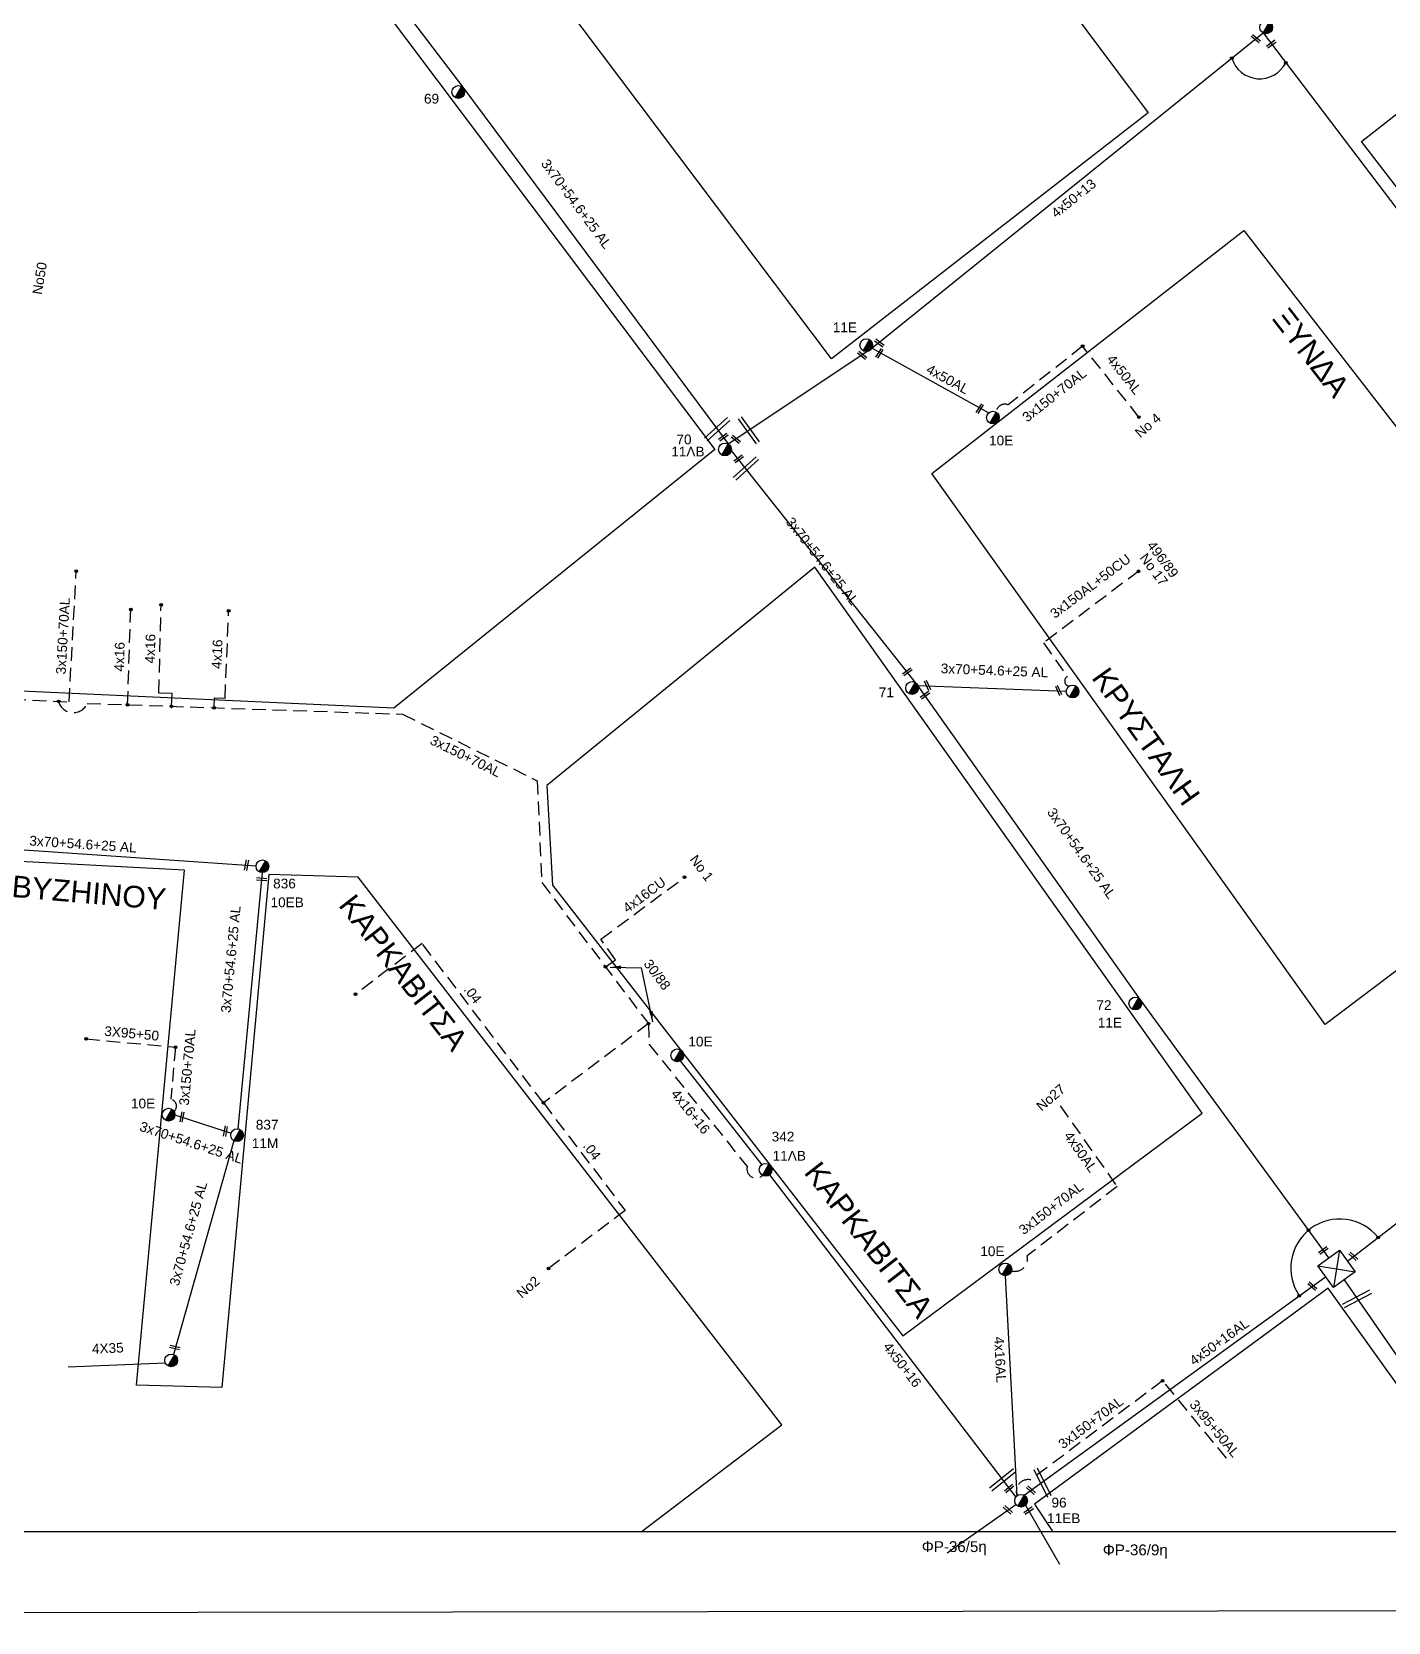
# Model space of a CAD drawing. Header units: millimetres. Extents: x 2910 to 3994, y 712 to 1224.
# Drawn here: x 3578 to 3703.4, y 712.8 to 859.8 of the extents above; entities that cross this region are included whole.
import ezdxf
from ezdxf.enums import TextEntityAlignment as Align

# ---------------------------------------------------------------- set-up
doc = ezdxf.new("R2010")
doc.units = ezdxf.units.MM
doc.linetypes.add('DASHED', pattern=[19.05, 12.7, -6.35])
for name, color, linetype in [('.04', 7, 'Continuous'), ('3x150+50', 7, 'Continuous'), ('3x150+70AL', 7, 'Continuous'), ('3x150AL+50CU', 7, 'Continuous'), ('3x70+54.6+25 AL', 7, 'Continuous'), ('3X95+50', 7, 'Continuous'), ('3x95+50AL', 7, 'Continuous'), ('4x16', 7, 'Continuous'), ('4x16+16', 7, 'Continuous'), ('4x16AL', 7, 'Continuous'), ('4x16CU', 7, 'Continuous'), ('4X35', 7, 'Continuous'), ('4x50+13', 7, 'Continuous'), ('4x50+16', 7, 'Continuous'), ('4x50+16AL', 7, 'Continuous'), ('4x50AL', 7, 'Continuous'), ('text διευθύνσεων', 7, 'Continuous'), ('TEXT ΚΑΛΩΔΙΩΝ', 7, 'Continuous'), ('Άγνωστα', 7, 'Continuous'), ('ΑΓΝΩΣΤΟ ΕΝΑΕΡΙΟ ΚΑΛΩΔΙΟ', 7, 'Continuous'), ('Επιγραφές - Σχήματα', 7, 'Continuous'), ('Μηχανική τομή', 7, 'Continuous'), ('Πλεκτός Στύλος', 7, 'Continuous'), ('Στύλος ΦΜ', 7, 'Continuous'), ('Στύλος ΦΜ @ 1', 7, 'Continuous'), ('Συνδέσεις', 7, 'Continuous'), ('Τομή', 7, 'Continuous'), ('ΥΠΟΒΑΘΡΟ ΔΕΗ', 7, 'Continuous'), ('Υπόβαθρο ΔΕΗ', 7, 'Continuous')]:
    doc.layers.add(name, color=color, linetype=linetype)
doc.styles.get("Standard").update_dxf_attribs({"font": 'arial.ttf'})
doc.linetypes.add('SYN_LINE', pattern='A,0.5,-0.0001,["/\\/\\/\\/",Standard,S=0.1,R=0,X=0,Y=-0.05],-0.25', length=0.7501)
doc.dimstyles.new('ISO-25', dxfattribs={"dimtxt": 2.5, "dimasz": 2.5, "dimexe": 1.25, "dimexo": 0.625, "dimtad": 1, "dimtxsty": 'Standard', "dimcen": 2.5, "dimadec": 0, "dimazin": 0, "dimtfac": 1, "dimtmove": 0, "dimatfit": 3, "dimfxl": 1, "dimarcsym": 0})

# ---------------------------------------------------------------- blocks, each defined once
blk = doc.blocks.new('ΥΠΑΡΧΩΝ ΤΣΙΜΕΝΤΕΝΙΟΣ ΣΤΥΛΟΣ')
at = {"layer": 'Στύλος ΦΜ'}
blk.add_hatch(color=7, dxfattribs=at).paths.add_polyline_path([(-1.29, -2.28, 0.574793), (2.62, 0, 0.268822), (1.3, 2.27)])
at = {"layer": 'Στύλος ΦΜ', "color": 7}
blk.add_line((-1.29, -2.28), (1.3, 2.27), dxfattribs=at)
blk.add_circle((0, 0), 2.62, dxfattribs=at)
at = {"layer": 'Στύλος ΦΜ', "flags": 4}
for tag, p in [('ΤΥΠΟΣ', (-4.91, 3.03)), ('ΑΡΙΘΜΟΣ', (-4.68, 8.05))]:
    blk.add_attdef(tag, p, '', height=4, dxfattribs=at)
blk = doc.blocks.new('_ΣΥΝΔΕΣΗ')
at = {"layer": 'Συνδέσεις', "linetype": 'SYN_LINE', "ltscale": 40}
blk.add_hatch(color=256, dxfattribs=at).paths.add_polyline_path([(0.5, -0.01, 1), (-0.5, -0.01, 1)])
at = {"layer": 'Συνδέσεις'}
blk.add_circle((0, -0.01), 0.5, dxfattribs=at)
blk = doc.blocks.new('ΜΗΧΑΝΙΚΗ ΤΟΜΗ')
at = {"layer": 'Μηχανική τομή', "ltscale": 40}
for p, q in [((-1.9, 0.8), (5.7, 0.8)), ((-1.9, -0.8), (5.7, -0.8))]:
    blk.add_line(p, q, dxfattribs=at)
blk = doc.blocks.new('ΤΟΜΗ')
at = {"layer": 'Τομή', "ltscale": 40}
for p, q in [((-5.7, 0), (17.1, 0)), ((-5.7, -2.8), (17.1, -2.8))]:
    blk.add_line(p, q, dxfattribs=at)
blk = doc.blocks.new('STYLOS PLEKTOS')
at = {"layer": 'Πλεκτός Στύλος', "ltscale": 40}
blk.add_lwpolyline([(0, 4.96), (4.96, 4.96), (4.96, 0), (0, 0)], close=True, dxfattribs=at)
blk.add_lwpolyline([(0, 4.96), (4.96, 0), (0, 0), (4.96, 4.96)], dxfattribs=at)

msp = doc.modelspace()

# ---------------------------------------------------------------- linework, layer by layer
at = {"layer": '.04', "color": 27, "linetype": 'DASHED', "lineweight": -3, "ltscale": 0.1}
for points in [[(3625.31, 760.75), (3614.09, 775.48), (3607.94, 770.79)], [(3625.31, 760.75), (3632.86, 750.82), (3625.79, 745.45)]]:
    msp.add_lwpolyline(points, dxfattribs=at)
at = {"layer": '3x150+70AL', "color": 151, "linetype": 'DASHED', "lineweight": -3, "ltscale": 0.1}
msp.add_lwpolyline([(3675.14, 830.69), (3668.26, 825.27, 0.505479), (3667.14, 824.61, -1.145336)], format="xyb", dxfattribs=at)
msp.add_lwpolyline([(3680.34, 824.15), (3675.14, 830.69)], dxfattribs=at)
at = {"layer": '3x150+70AL', "color": 27, "linetype": 'DASHED', "lineweight": -3, "ltscale": 0.1}
for points in [[(3501.97, 822.23), (3501.38, 815.52), (3485.93, 816.77), (3485.08, 806.18), (3559.01, 799.66), (3559.08, 798.96), (3581.47, 797.81)], [(3581.47, 797.81), (3582.14, 809.9)], [(3635.01, 768.08), (3625.31, 760.75)]]:
    msp.add_lwpolyline(points, dxfattribs=at)
msp.add_lwpolyline([(3580.5, 797.86, 0.709966), (3583.15, 797.68), (3612.29, 796.68), (3624.74, 790.53), (3625.15, 781.13), (3635.01, 768.08), (3635.09, 766.15), (3644.14, 754.87, 0.760016), (3645.55, 754.05, 24.50254)], format="xyb", dxfattribs=at)
at = {"layer": '3x150+70AL', "color": 1, "linetype": 'DASHED', "lineweight": -3, "ltscale": 0.1}
msp.add_lwpolyline([(3591.31, 765.9), (3590.87, 761.09, -0.624812), (3591.18, 759.97, 102.726171)], format="xyb", dxfattribs=at)
at = {"layer": '3x150+70AL', "color": 5, "linetype": 'DASHED', "lineweight": -3, "ltscale": 0.1}
msp.add_lwpolyline([(3678.32, 753.02), (3670.01, 746.62, -0.575473), (3668.56, 745.23, 1.621278)], format="xyb", dxfattribs=at)
at = {"layer": '3x150+70AL', "color": 173, "linetype": 'DASHED', "lineweight": -3, "ltscale": 0.1}
msp.add_lwpolyline([(3682.53, 735.07), (3670.33, 725.91, 0.598973), (3669.08, 724.44, 59.24655)], format="xyb", dxfattribs=at)
at = {"layer": '3x150AL+50CU', "color": 2, "linetype": 'DASHED', "lineweight": -3, "ltscale": 0.1}
msp.add_lwpolyline([(3680.35, 809.93), (3671.53, 803.28), (3673.71, 800.15, 0.697734), (3673.88, 799.27, -27.952066)], format="xyb", dxfattribs=at)
at = {"layer": '3x70+54.6+25 AL', "color": 30, "linetype": 'SYN_LINE', "lineweight": -3, "ltscale": 10}
msp.add_lwpolyline([(3582.34, 901.3), (3598.69, 879.82), (3617.94, 854.5), (3642.38, 821.66)], dxfattribs=at)
at = {"layer": '3x70+54.6+25 AL', "color": 2, "linetype": 'SYN_LINE', "lineweight": -3, "ltscale": 10}
for points in [[(3659.92, 799.33), (3642.67, 821.09)], [(3697.88, 746.43), (3680.47, 770.29), (3659.92, 799.33)], [(3659.92, 799.33), (3673.62, 798.8)]]:
    msp.add_lwpolyline(points, dxfattribs=at)
at = {"layer": '3x70+54.6+25 AL', "color": 1, "linetype": 'SYN_LINE', "lineweight": -3, "ltscale": 10}
for points in [[(3540.21, 785.81), (3571.51, 784.53), (3598.76, 782.67)], [(3599.33, 782.05), (3597.06, 758.35)], [(3596.71, 757.25), (3591.11, 737.5)]]:
    msp.add_lwpolyline(points, dxfattribs=at)
at = {"layer": '3x70+54.6+25 AL', "color": 1, "linetype": 'SYN_LINE', "lineweight": -3, "ltscale": 7}
msp.add_lwpolyline([(3591.26, 759.65), (3596.44, 757.95)], dxfattribs=at)
at = {"layer": '3X95+50', "color": 1, "linetype": 'DASHED', "lineweight": -3, "ltscale": 0.1}
msp.add_lwpolyline([(3583.04, 766.67), (3591.31, 765.9)], dxfattribs=at)
at = {"layer": '3x95+50AL', "color": 173, "linetype": 'DASHED', "lineweight": -3, "ltscale": 0.1}
msp.add_lwpolyline([(3688.44, 727.91), (3682.53, 735.07)], dxfattribs=at)
at = {"layer": '4x16', "color": 27, "linetype": 'DASHED', "lineweight": -3, "ltscale": 0.1}
for points in [[(3586.88, 797.55), (3587.17, 806.37)], [(3590.94, 797.41), (3590.99, 798.58), (3589.77, 798.63), (3589.98, 806.8)], [(3594.88, 797.28), (3594.92, 798.19), (3595.89, 798.15), (3596.22, 806.23)]]:
    msp.add_lwpolyline(points, dxfattribs=at)
at = {"layer": '4x16+16', "color": 27, "linetype": 'Continuous', "lineweight": -3, "ltscale": 0.1}
msp.add_lwpolyline([(3637.95, 764.63), (3645.48, 755.03)], dxfattribs=at)
at = {"layer": '4x16AL', "color": 5, "linetype": 'Continuous', "lineweight": -3, "ltscale": 0.1}
msp.add_lwpolyline([(3669.08, 724.44), (3668.02, 744.77)], dxfattribs=at)
at = {"layer": '4x16CU', "color": 27, "linetype": 'DASHED', "lineweight": -3, "ltscale": 0.1}
msp.add_lwpolyline([(3631.05, 773.33), (3631.97, 773.98), (3630.61, 775.88), (3638.34, 781.6)], dxfattribs=at)
at = {"layer": '4X35', "color": 1, "linetype": 'SYN_LINE', "lineweight": -3, "ltscale": 10}
msp.add_lwpolyline([(3590.37, 736.71), (3581.4, 736.32)], dxfattribs=at)
at = {"layer": '4x50+13', "color": 151, "linetype": 'Continuous', "lineweight": -3, "ltscale": 0.1}
for points in [[(3642.38, 821.66), (3655.66, 830.5), (3691.81, 859.65)], [(3691.81, 859.65), (3711.06, 834.31), (3728.23, 812.28), (3749.48, 784.74)]]:
    msp.add_lwpolyline(points, dxfattribs=at)
at = {"layer": '4x50+13', "color": 133, "linetype": 'Continuous', "lineweight": -3, "ltscale": 0.1}
msp.add_lwpolyline([(3699.32, 744.41), (3710.77, 727.87), (3716.18, 720.37)], dxfattribs=at)
at = {"layer": '4x50+16', "color": 27, "linetype": 'Continuous', "lineweight": -3, "ltscale": 0.1}
msp.add_lwpolyline([(3646.21, 754.1), (3668.97, 724.32)], dxfattribs=at)
at = {"layer": '4x50+16AL', "color": 2, "linetype": 'Continuous', "lineweight": -3, "ltscale": 0.1}
for points in [[(3699.61, 746.14), (3725.31, 765.97), (3749.16, 784.13)], [(3669.74, 724.49), (3697.59, 744.69)]]:
    msp.add_lwpolyline(points, dxfattribs=at)
at = {"layer": '4x50AL', "color": 151, "linetype": 'Continuous', "lineweight": -3, "ltscale": 0.1}
msp.add_lwpolyline([(3666.45, 824.54), (3655.66, 830.5)], dxfattribs=at)
at = {"layer": '4x50AL', "color": 5, "linetype": 'DASHED', "lineweight": -3, "ltscale": 0.1}
msp.add_lwpolyline([(3673.07, 760.48), (3678.32, 753.02)], dxfattribs=at)
at = {"layer": 'Άγνωστα', "linetype": 'Continuous', "lineweight": -3, "ltscale": 0.1}
msp.add_lwpolyline([(3993.79, 714.16), (2910.27, 712.76), (2910.26, 1222.54), (3993.11, 1223.94)], close=True, dxfattribs=at)
at = {"layer": 'ΑΓΝΩΣΤΟ ΕΝΑΕΡΙΟ ΚΑΛΩΔΙΟ', "color": 173, "linetype": 'Continuous', "lineweight": -3, "ltscale": 0.1}
msp.add_lwpolyline([(3662.61, 719.17), (3668.97, 723.64)], dxfattribs=at)
at = {"layer": 'ΑΓΝΩΣΤΟ ΕΝΑΕΡΙΟ ΚΑΛΩΔΙΟ', "color": 5, "linetype": 'Continuous', "lineweight": -3, "ltscale": 0.1}
msp.add_lwpolyline([(3669.87, 723.57), (3672.99, 718.12)], dxfattribs=at)
at = {"layer": 'ΥΠΟΒΑΘΡΟ ΔΕΗ', "color": 7, "lineweight": -3, "ltscale": 0.1}
for centre, radius, start, end in [((3691.5, 858.11), 2.7, 197.0348, 333.0464), ((3698.9, 745.49), 4.53, 38.6764, 214.392)]:
    msp.add_arc(centre, radius, start, end, dxfattribs=at)
at = {"layer": 'Υπόβαθρο ΔΕΗ', "lineweight": -3}
msp.add_lwpolyline([(2916.4, 1211.92), (2916.4, 1213.94), (3915.14, 1213.94), (3915.14, 721.1), (2916.4, 721.1)], close=True, dxfattribs=at)
at = {"layer": 'Υπόβαθρο ΔΕΗ', "linetype": 'Continuous', "lineweight": -3}
for points in [[(3681.19, 852.25), (3651.93, 829.54), (3591.66, 909.59), (3599.35, 919.26), (3638.31, 909.63), (3681.19, 852.25)], [(3560.14, 799.58), (3568.55, 895.41), (3581.25, 900.81), (3641.14, 821.15), (3611.48, 797.25), (3560.14, 799.58)], [(3658.52, 739.21), (3686.19, 759.82), (3650.38, 810.27), (3625.61, 790.08), (3626.15, 780.89), (3658.52, 739.21)], [(3634.34, 721.1), (3647.33, 731), (3608.18, 781.61), (3599.92, 781.85), (3595.6, 734.46), (3587.69, 734.66), (3592.15, 782.28), (3558.81, 784.03), (3553.31, 721.1)], [(3713.96, 721.1), (3697.82, 743.62), (3670.68, 723.67), (3672.39, 721.1)]]:
    msp.add_lwpolyline(points, dxfattribs=at)
for points in [[(3739.39, 799.69), (3700.9, 849.63), (3769.63, 903.49), (3807.76, 850.92)], [(3661.19, 818.93), (3690.03, 841.39), (3728.74, 791.55), (3697.56, 767.99)]]:
    msp.add_lwpolyline(points, close=True, dxfattribs=at)

# ---------------------------------------------------------------- block references
at = {"layer": '3x150+50', "color": 2, "linetype": 'Continuous', "lineweight": -3, "ltscale": 0.1, "xscale": 0.5, "yscale": 0.5, "rotation": 305.6195932075956}
msp.add_blockref('STYLOS PLEKTOS', (3696.87, 745.7), dxfattribs=at)
at = {"layer": 'Μηχανική τομή', "lineweight": -3, "zscale": 0.2499999999999677}
for p, xscale, yscale, rotation in [((3690.95, 859.28), 0.1249999999999999, 0.1249999999999999, 322.4558417461906), ((3692.38, 858.5), 0.1249999999999999, 0.1249999999999999, 35.8527276443927), ((3656.16, 831.14), 0.1249999999999999, 0.1249999999999999, 322.4558417461906), ((3654.58, 830.01), 0.1249999999999999, 0.1249999999999999, 322.4558417461906), ((3656.47, 830.24), 0.1249999999999999, 0.1249999999999999, 237.3454541469582), ((3665.74, 825.12), 0.1249999999999999, 0.1249999999999999, 237.3454541469582), ((3641.73, 822.17), 0.1249999999999999, 0.1249999999999999, 35.78771400839146), ((3642.9, 822.24), 0.1249999999999999, 0.1249999999999999, 322.4558417461906), ((3643.15, 820.15), 0.1249999999999999, 0.1249999999999999, 35.78771400839146), ((3658.74, 800.47), 0.1249999999999999, 0.1249999999999999, 35.78771400839146), ((3660.92, 799.11), 0.1249999999999999, 0.1249999999999999, 114.2093905947472), ((3660.37, 798.31), 0.1249999999999999, 0.1249999999999999, 35.78771400839146), ((3673.03, 798.64), 0.1249999999999999, 0.1249999999999999, 114.2093905947472), ((3597.9, 782.96), 0.1249999999999998, 0.1249999999999998, 259.1625011465165), ((3599.51, 781.39), 0.1249999999999998, 0.1249999999999998, 175.662570526522), ((3591.94, 759.69), 0.1249999999999998, 0.1249999999999998, 259.1625011465165), ((3595.95, 758.37), 0.1249999999999998, 0.1249999999999998, 259.1625011465165), ((3697.18, 746.98), 0.1249999999999999, 0.1249999999999999, 35.78771400839146), ((3699.97, 746.73), 0.1249999999999999, 0.1249999999999999, 317.7198140050951), ((3696.19, 743.99), 0.1249999999999999, 0.1249999999999999, 317.7198140050951), ((3591.48, 738.07), 0.1249999999999998, 0.1249999999999998, 165.7762610620213), ((3668.15, 724.98), 0.1249999999999999, 0.1249999999999999, 38.63508850660356), ((3670.19, 725.12), 0.1249999999999999, 0.1249999999999999, 317.7198140050951), ((3668.05, 723.3), 0.1249999999999999, 0.1249999999999999, 317.7198140050951), ((3669.95, 722.95), 0.1249999999999999, 0.1249999999999999, 34.96231685215828)]:
    msp.add_blockref('ΜΗΧΑΝΙΚΗ ΤΟΜΗ', p, dxfattribs=dict(at, xscale=xscale, yscale=yscale, rotation=rotation))
at = {"layer": 'Στύλος ΦΜ @ 1', "lineweight": -3, "ltscale": 40}
ref = msp.add_blockref('ΥΠΑΡΧΩΝ ΤΣΙΜΕΝΤΕΝΙΟΣ ΣΤΥΛΟΣ', (3692.1, 860.16), dxfattribs=dict(at, xscale=0.225, yscale=0.225, zscale=0.225))
ref.add_attrib('ΤΥΠΟΣ', '11Μ', dxfattribs={"layer": 'Στύλος ΦΜ', "height": 0.9, "flags": 4}).set_placement((3691.73, 862.76), align=Align.BOTTOM_LEFT)
ref.add_attrib('ΑΡΙΘΜΟΣ', '376', (3691.52, 864.25), dxfattribs={"layer": 'Στύλος ΦΜ', "height": 0.9, "flags": 4})
ref = msp.add_blockref('ΥΠΑΡΧΩΝ ΤΣΙΜΕΝΤΕΝΙΟΣ ΣΤΥΛΟΣ', (3617.44, 854.19), dxfattribs=dict(at, xscale=0.225, yscale=0.225, zscale=0.225))
ref.add_attrib('ΑΡΙΘΜΟΣ', '69', (3614.27, 853.12), dxfattribs={"layer": 'Στύλος ΦΜ', "height": 0.9, "flags": 4})
ref = msp.add_blockref('ΥΠΑΡΧΩΝ ΤΣΙΜΕΝΤΕΝΙΟΣ ΣΤΥΛΟΣ', (3655.14, 830.79), dxfattribs=dict(at, xscale=0.225, yscale=0.225, zscale=0.225))
ref.add_attrib('ΤΥΠΟΣ', '11Ε', dxfattribs={"layer": 'Στύλος ΦΜ', "height": 0.9, "flags": 4}).set_placement((3652.05, 831.72), align=Align.BOTTOM_LEFT)
ref = msp.add_blockref('ΥΠΑΡΧΩΝ ΤΣΙΜΕΝΤΕΝΙΟΣ ΣΤΥΛΟΣ', (3666.85, 824.1), dxfattribs=dict(at, xscale=0.225, yscale=0.225, zscale=0.225))
ref.add_attrib('ΤΥΠΟΣ', '10Ε', dxfattribs={"layer": 'Στύλος ΦΜ', "height": 0.9, "flags": 4}).set_placement((3666.49, 821.26), align=Align.BOTTOM_LEFT)
ref = msp.add_blockref('ΥΠΑΡΧΩΝ ΤΣΙΜΕΝΤΕΝΙΟΣ ΣΤΥΛΟΣ', (3642.09, 821.15), dxfattribs=dict(at, xscale=0.225, yscale=0.225, zscale=0.225))
ref.add_attrib('ΤΥΠΟΣ', '11ΛΒ', dxfattribs={"layer": 'Στύλος ΦΜ', "height": 0.9, "flags": 4}).set_placement((3637.12, 820.23), align=Align.BOTTOM_LEFT)
ref.add_attrib('ΑΡΙΘΜΟΣ', '70', (3637.6, 821.63), dxfattribs={"layer": 'Στύλος ΦΜ', "height": 0.9, "flags": 4})
ref = msp.add_blockref('ΥΠΑΡΧΩΝ ΤΣΙΜΕΝΤΕΝΙΟΣ ΣΤΥΛΟΣ', (3659.38, 799.1), dxfattribs=dict(at, xscale=0.225, yscale=0.225, zscale=0.225))
ref.add_attrib('ΑΡΙΘΜΟΣ', '71', (3656.3, 798.25), dxfattribs={"layer": 'Στύλος ΦΜ', "height": 0.9, "flags": 4})
at = {"layer": 'Στύλος ΦΜ @ 1', "lineweight": -3, "ltscale": 40, "xscale": 0.225, "yscale": 0.225, "zscale": 0.225}
for p in [(3674.21, 798.78), (3590.91, 736.95)]:
    msp.add_blockref('ΥΠΑΡΧΩΝ ΤΣΙΜΕΝΤΕΝΙΟΣ ΣΤΥΛΟΣ', p, dxfattribs=at)
at = {"layer": 'Στύλος ΦΜ @ 1', "lineweight": -3, "ltscale": 40}
ref = msp.add_blockref('ΥΠΑΡΧΩΝ ΤΣΙΜΕΝΤΕΝΙΟΣ ΣΤΥΛΟΣ', (3599.34, 782.63), dxfattribs=dict(at, xscale=0.225, yscale=0.225, zscale=0.225))
ref.add_attrib('ΤΥΠΟΣ', '10ΕΒ', dxfattribs={"layer": 'Στύλος ΦΜ', "height": 0.9, "flags": 4}).set_placement((3600.09, 778.57), align=Align.BOTTOM_LEFT)
ref.add_attrib('ΑΡΙΘΜΟΣ', '836', (3600.33, 780.58), dxfattribs={"layer": 'Στύλος ΦΜ', "height": 0.9, "flags": 4})
ref = msp.add_blockref('ΥΠΑΡΧΩΝ ΤΣΙΜΕΝΤΕΝΙΟΣ ΣΤΥΛΟΣ', (3680, 769.94), dxfattribs=dict(at, xscale=0.225, yscale=0.225, zscale=0.225))
ref.add_attrib('ΤΥΠΟΣ', '11Ε', dxfattribs={"layer": 'Στύλος ΦΜ', "height": 0.9, "flags": 4}).set_placement((3676.54, 767.45), align=Align.BOTTOM_LEFT)
ref.add_attrib('ΑΡΙΘΜΟΣ', '72', (3676.41, 769.34), dxfattribs={"layer": 'Στύλος ΦΜ', "height": 0.9, "flags": 4})
ref = msp.add_blockref('ΥΠΑΡΧΩΝ ΤΣΙΜΕΝΤΕΝΙΟΣ ΣΤΥΛΟΣ', (3637.68, 765.15), dxfattribs=dict(at, xscale=0.225, yscale=0.225, zscale=0.225))
ref.add_attrib('ΤΥΠΟΣ', '10Ε', dxfattribs={"layer": 'Στύλος ΦΜ', "height": 0.9, "flags": 4}).set_placement((3638.7, 765.7), align=Align.BOTTOM_LEFT)
ref = msp.add_blockref('ΥΠΑΡΧΩΝ ΤΣΙΜΕΝΤΕΝΙΟΣ ΣΤΥΛΟΣ', (3590.67, 759.67), dxfattribs=dict(at, xscale=0.225, yscale=0.225, zscale=0.225))
ref.add_attrib('ΤΥΠΟΣ', '10Ε', dxfattribs={"layer": 'Στύλος ΦΜ', "height": 0.9, "flags": 4}).set_placement((3587.19, 759.98), align=Align.BOTTOM_LEFT)
ref = msp.add_blockref('ΥΠΑΡΧΩΝ ΤΣΙΜΕΝΤΕΝΙΟΣ ΣΤΥΛΟΣ', (3597, 757.77), dxfattribs=dict(at, xscale=0.225, yscale=0.225, zscale=0.225))
ref.add_attrib('ΤΥΠΟΣ', '11Μ', dxfattribs={"layer": 'Στύλος ΦΜ', "height": 0.9, "flags": 4}).set_placement((3598.36, 756.3), align=Align.BOTTOM_LEFT)
ref.add_attrib('ΑΡΙΘΜΟΣ', '837', (3598.73, 758.29), dxfattribs={"layer": 'Στύλος ΦΜ', "height": 0.9, "flags": 4})
ref = msp.add_blockref('ΥΠΑΡΧΩΝ ΤΣΙΜΕΝΤΕΝΙΟΣ ΣΤΥΛΟΣ', (3645.84, 754.57), dxfattribs=dict(at, xscale=0.225, yscale=0.225, zscale=0.225))
ref.add_attrib('ΤΥΠΟΣ', '11ΛΒ', dxfattribs={"layer": 'Στύλος ΦΜ', "height": 0.9, "flags": 4}).set_placement((3646.49, 755.15), align=Align.BOTTOM_LEFT)
ref.add_attrib('ΑΡΙΘΜΟΣ', '342', (3646.4, 757.19), dxfattribs={"layer": 'Στύλος ΦΜ', "height": 0.9, "flags": 4})
ref = msp.add_blockref('ΥΠΑΡΧΩΝ ΤΣΙΜΕΝΤΕΝΙΟΣ ΣΤΥΛΟΣ', (3667.99, 745.36), dxfattribs=dict(at, xscale=0.225, yscale=0.225, zscale=0.225))
ref.add_attrib('ΑΡΙΘΜΟΣ', '10Ε', (3665.68, 746.59), dxfattribs={"layer": 'Στύλος ΦΜ', "height": 0.9, "flags": 4})
ref = msp.add_blockref('ΥΠΑΡΧΩΝ ΤΣΙΜΕΝΤΕΝΙΟΣ ΣΤΥΛΟΣ', (3669.45, 723.98), dxfattribs=dict(at, xscale=0.225, yscale=0.225, zscale=0.225))
ref.add_attrib('ΤΥΠΟΣ', '11ΕΒ', dxfattribs={"layer": 'Στύλος ΦΜ', "height": 0.9, "flags": 4}).set_placement((3671.85, 721.64), align=Align.BOTTOM_LEFT)
ref.add_attrib('ΑΡΙΘΜΟΣ', '96', (3672.26, 723.36), dxfattribs={"layer": 'Στύλος ΦΜ', "height": 0.9, "flags": 4})
at = {"layer": 'Συνδέσεις', "lineweight": -3, "xscale": 0.25, "yscale": 0.25, "zscale": 0.25}
for p in [(3688.92, 857.32), (3693.91, 856.89), (3675.14, 830.7), (3680.34, 824.15), (3582.14, 809.9), (3680.3, 809.89), (3587.17, 806.37), (3589.98, 806.8), (3596.22, 806.24), (3580.51, 797.87), (3586.88, 797.55), (3590.94, 797.41), (3594.88, 797.28), (3638.34, 781.61), (3631.05, 773.33), (3607.94, 770.8), (3635.01, 768.08), (3583.04, 766.67), (3591.31, 765.9), (3625.31, 760.75), (3696.01, 748.99), (3702.44, 748.32), (3625.79, 745.45), (3695.16, 742.93), (3682.53, 735.07)]:
    msp.add_blockref('_ΣΥΝΔΕΣΗ', p, dxfattribs=at)
at = {"layer": 'Τομή', "lineweight": -3, "xscale": 0.125, "yscale": 0.125, "zscale": 0.2499999999999997}
for p, rotation in [((3640.72, 822.67), 42.02331489818068), ((3644, 823.6), 305.6993210026235), ((3643.37, 819.04), 42.02331489818068), ((3701.19, 742.81), 207.7128075107834), ((3668.42, 726.21), 218.8218956101266), ((3671.26, 726.39), 296.2967975096874)]:
    msp.add_blockref('ΤΟΜΗ', p, dxfattribs=dict(at, rotation=rotation))

# ---------------------------------------------------------------- texts
at = {"layer": 'text διευθύνσεων', "color": 7, "linetype": 'Continuous', "lineweight": -3, "ltscale": 0.1}
for s, rotation, p in [('ΞΥΝΔΑ', 307.8442, (3696.26, 830.11)), ('ΚΡΥΣΤΑΛΗ', 305.5202, (3681, 794.62)), ('ΒΥΖΗΙΝΟΥ', 355.0547, (3583.31, 780.18)), ('ΚΑΡΚΑΒΙΤΣΑ', 307.8342, (3612.38, 772.81)), ('ΚΑΡΚΑΒΙΤΣΑ', 307.8342, (3655.39, 748.11))]:
    msp.add_text(s, height=2, rotation=rotation, dxfattribs=at).set_placement(p, align=Align.MIDDLE_CENTER)
at = {"layer": 'TEXT ΚΑΛΩΔΙΩΝ', "color": 7, "linetype": 'Continuous', "lineweight": -3, "ltscale": 0.1}
for s, rotation, p in [('3x70+54.6+25 AL', 306.6606, (3628.36, 843.85)), ('4x50+13', 38.8801, (3674.3, 844.37)), ('No50', 80.8374, (3578.75, 836.97)), ('4x50AL', 308.4706, (3678.99, 828.09)), ('4x50AL', 331.0648, (3662.67, 827.65)), ('3x150+70AL', 38.2524, (3672.52, 826.18)), ('Νο 4', 40.6191, (3681.17, 823.38)), ('3x70+54.6+25 AL', 308.4016, (3651.08, 810.83)), ('3x150AL+50CU', 37.0359, (3675.85, 808.52)), ('Νο 17', 306.9644, (3681.72, 810.05)), ('496/89', 306.9644, (3682.55, 811)), ('3x150+70AL', 86.8388, (3580.9, 803.91)), ('4x16', 88.1063, (3586.12, 801.99)), ('4x16', 88.5584, (3588.97, 802.74)), ('4x16', 87.6618, (3595.15, 802.23)), ('3x70+54.6+25 AL', 357.7903, (3666.99, 800.73)), ('3x150+70AL', 333.6923, (3618.12, 792.8)), ('3x70+54.6+25 AL', 305.2878, (3675.04, 783.83)), ('3x70+54.6+25 AL', 356.1006, (3582.76, 784.67)), ('Νο 1', 306.9644, (3639.93, 782.45)), ('4x16CU', 36.5047, (3634.63, 779.98)), ('3x70+54.6+25 AL', 84.5287, (3596.41, 774.03)), ('30/88', 306.9644, (3635.82, 772.61)), ('.04', 307.3153, (3618.78, 770.8)), ('3X95+50', 354.7187, (3587.26, 767.18)), ('3x150+70AL', 84.8299, (3592.4, 764.05)), ('4x16+16', 308.737, (3638.91, 759.95)), ('No27', 40.6191, (3672.19, 761.25)), ('3x70+54.6+25 AL', 341.86, (3592.77, 757.09)), ('4x50AL', 305.1965, (3674.96, 756.23)), ('.04', 307.2388, (3629.8, 756.33)), ('3x70+54.6+25 AL', 74.4613, (3592.49, 748.67)), ('3x150+70AL', 37.5808, (3672.22, 751.03)), ('No2', 40.6191, (3623.89, 743.73)), ('4x50+16AL', 35.963, (3687.76, 738.67)), ('4X35', 2.445, (3585.05, 738.08)), ('4x50+16', 307.3782, (3658.48, 736.56)), ('4x16AL', 272.9929, (3667.52, 737.02)), ('3x150+70AL', 36.9017, (3675.89, 731.21)), ('3x95+50AL', 309.564, (3687.34, 730.66))]:
    msp.add_text(s, height=0.9, rotation=rotation, dxfattribs=at).set_placement(p, align=Align.MIDDLE_CENTER)
at = {"layer": 'Άγνωστα', "color": 7, "lineweight": -3}
note = msp.add_mtext_dynamic_manual_height_columns('ΦΡ-36/5η\\P', width=1.8, gutter_width=2.31, heights=[0.73, 0.0884], dxfattribs=dict(at, insert=(3656.16, 720.24), char_height=1, attachment_point=1))
note = msp.add_mtext_dynamic_manual_height_columns('ΦΡ-36/9η\\P', width=1.8, gutter_width=2.31, heights=[0.73, 0.0884], dxfattribs=dict(at, insert=(3672.89, 719.94), char_height=1, attachment_point=1))

# ---------------------------------------------------------------- leaders
at = {"layer": 'Επιγραφές - Σχήματα', "ltscale": 40}
for points in [[(3631.49, 773.3), (3634.38, 773.25)], [(3635.43, 768.26), (3634.38, 773.25)]]:
    msp.add_leader(points, dimstyle='ISO-25', override={"dimasz": 1, "dimtad": 0}, dxfattribs=at)

doc.saveas('drawing.dxf')
